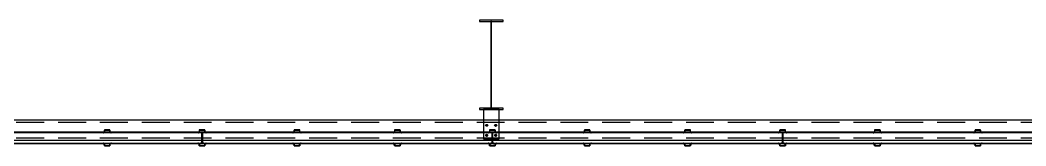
# Model space of a CAD drawing. Header units: inches. Extents: x 340055 to 349452, y -34649 to -30845.
# Drawn here: x 347275.7 to 347365.8, y -33735 to -33723.8 of the extents above; entities that cross this region are included whole.
import ezdxf

# ---------------------------------------------------------------- set-up
doc = ezdxf.new("R2010")
doc.units = ezdxf.units.IN
doc.header["$MEASUREMENT"] = 0
doc.linetypes.add('CENTER2', pattern=[28.575, 19.05, -3.175, 3.175, -3.175])
doc.linetypes.add('HIDDEN', pattern=[0.375, 0.25, -0.125])
for name, color, linetype in [('2', 2, 'Continuous'), ('250', 250, 'Continuous'), ('251', 251, 'Continuous'), ('3', 3, 'Continuous'), ('6', 6, 'Continuous'), ('Co ban', 2, 'Continuous'), ('DIM', 8, 'Continuous'), ('flashing', 6, 'Continuous')]:
    doc.layers.add(name, color=color, linetype=linetype)

# ---------------------------------------------------------------- blocks, each defined once
blk = doc.blocks.new('A$C60840225')
at = {"layer": '2'}
for points in [[(-0.883, -0.1), (0.883, -0.1), (0.883, 0), (-0.883, 0)], [(-0.025, -6.567), (0.025, -6.567), (0.025, -0.1), (-0.025, -0.1)], [(-0.883, -6.667), (0.883, -6.667), (0.883, -6.567), (-0.883, -6.567)]]:
    blk.add_lwpolyline(points, close=True, dxfattribs=at)
blk = doc.blocks.new('OVAl18-26')
at = {"layer": '250', "linetype": 'HIDDEN', "ltscale": 3}
blk.add_circle((0, 0), 1.78, dxfattribs=at)
at = {"layer": 'Co ban', "color": 71}
for p, q in [((0.8, 1.8), (-0.8, 1.8)), ((-0.8, -1.8), (0.8, -1.8))]:
    blk.add_line(p, q, dxfattribs=at)
for centre, start, end in [((-0.8, 0), 90, 270), ((0.8, 0), 270, 90)]:
    blk.add_arc(centre, 1.78, start, end, dxfattribs=at)
at = {"layer": 'DIM', "color": 5, "linetype": 'CENTER2', "ltscale": 0.2}
blk.add_line((-3.4, 0), (3.4, 0), dxfattribs=at)
at = {"layer": 'DIM', "color": 5, "linetype": 'CENTER2', "ltscale": 0.1}
blk.add_line((0, -2.7), (0, 2.7), dxfattribs=at)
blk.add_line((0, -2.7), (0, 2.7), dxfattribs=at)
blk = doc.blocks.new('RIVET')
at = {"color": 8}
for p, q in [((-3.9, 1.1), (-4.2, 0)), ((-4.2, 0), (-3.9, -1.1)), ((-3.9, -1.1), (-3.9, 1.1)), ((-3.5, -1.3), (-3.5, 1.3)), ((-1, -1.2), (-1, 1.3)), ((-1, 1.3), (-0.1, 1.3)), ((0, 1.3), (0, 2.4)), ((0, -1.3), (0, 1.3)), ((0.1, 2.5), (0.1, 2.5)), ((0.1, 2.5), (0.7, 1.4)), ((0.1, -2.5), (0.1, 2.5)), ((0.7, 1.1), (0.7, -1.1)), ((0.9, 0.7), (0.7, 0.7)), ((0.9, -0.7), (0.9, 0.7)), ((-0.1, -1.2), (-1, -1.2)), ((0, -2.4), (0, -1.3)), ((0.7, -1.4), (0.1, -2.5)), ((0.1, -2.5), (0.1, -2.5)), ((0.9, -0.7), (0.7, -0.7))]:
    blk.add_line(p, q, dxfattribs=at)
for centre, radius, start, end in [((-3.4, 0.7), 0.634, 101.56667, 142.23088), ((-2.5, -0.1), 1.78, 64.63521, 125.23685), ((-0.9, 3), 1.71, 240.47832, 268.3625), ((-0.1, 1.3), 0.0625, 270, 0), ((0.1, 2.4), 0.0625, 90, 180), ((0.1, 2.4), 0.0625, 26.56505, 90), ((0.1, 1.1), 0.625, 0, 26.56505), ((5.4, 0.6), 4.45, 179.07778, 187.95176), ((5.8, -0.6), 4.85, 172.41501, 180.55546), ((-3.4, -0.7), 0.634, 217.76912, 258.43333), ((-2.5, 0.1), 1.78, 234.76315, 295.36479), ((-0.9, -3), 1.71, 91.6375, 119.52168), ((-0.1, -1.3), 0.0625, 0, 90), ((0.1, -2.4), 0.0625, 180, 270), ((0.1, -2.4), 0.0625, 270, 333.43495), ((0.1, -1.1), 0.625, 333.43495, 0)]:
    blk.add_arc(centre, radius, start, end, dxfattribs=at)
blk = doc.blocks.new('852')
at = {"color": 71, "ltscale": 0.1}
for points in [[(329145.5, -42241.2), (329971, -42241.2), (329971, -42274.6), (329145.5, -42274.6), (329104.9, -42274.6), (329104.9, -42241.2)], [(329145.5, -42274.6), (329971, -42274.6), (329971, -42241.2), (329145.5, -42241.2), (329104.9, -42241.2), (329104.9, -42274.6)], [(329145.5, -42274.2), (329105.3, -42274.2), (329105.3, -42241.5), (329145.5, -42241.5), (329970.7, -42241.5), (329970.7, -42274.2)], [(329145.5, -42241.5), (329105.3, -42241.5), (329105.3, -42274.2), (329145.5, -42274.2), (329970.7, -42274.2), (329970.7, -42241.5)]]:
    blk.add_lwpolyline(points, close=True, dxfattribs=at)
at = {"layer": 'flashing'}
for points in [[(329104.6, -42261.6), (329104.6, -42240.9), (329113, -42240.9), (329113, -42241.2), (329104.9, -42241.2), (329104.9, -42261.6), (329104.9, -42274.6), (329113, -42274.6), (329113, -42274.9), (329104.6, -42274.9)], [(329379.3, -42240.9), (329372.6, -42240.9), (329372.6, -42241.2), (329379.6, -42241.2), (329379.6, -42234.5), (329392.6, -42234.5), (329395.6, -42234.5), (329395.6, -42241.2), (329402.6, -42241.2), (329402.6, -42240.9), (329396, -42240.9), (329396, -42234.2), (329392.6, -42234.2), (329379.3, -42234.2)], [(329679.4, -42240.9), (329672.7, -42240.9), (329672.7, -42241.2), (329679.7, -42241.2), (329679.7, -42234.5), (329692.7, -42234.5), (329695.7, -42234.5), (329695.7, -42241.2), (329702.7, -42241.2), (329702.7, -42240.9), (329696, -42240.9), (329696, -42234.2), (329692.7, -42234.2), (329679.4, -42234.2)], [(329971.3, -42261.6), (329971.3, -42240.9), (329963, -42240.9), (329963, -42241.2), (329971, -42241.2), (329971, -42261.6), (329971, -42274.6), (329963, -42274.6), (329963, -42274.9), (329971.3, -42274.9)], [(329379.3, -42274.9), (329372.6, -42274.9), (329372.6, -42274.6), (329379.6, -42274.6), (329379.6, -42281.2), (329392.6, -42281.2), (329395.6, -42281.2), (329395.6, -42274.6), (329402.6, -42274.6), (329402.6, -42274.9), (329396, -42274.9), (329396, -42281.6), (329392.6, -42281.6), (329379.3, -42281.6)], [(329679.4, -42274.9), (329672.7, -42274.9), (329672.7, -42274.6), (329679.7, -42274.6), (329679.7, -42281.2), (329692.7, -42281.2), (329695.7, -42281.2), (329695.7, -42274.6), (329702.7, -42274.6), (329702.7, -42274.9), (329696, -42274.9), (329696, -42281.6), (329692.7, -42281.6), (329679.4, -42281.6)]]:
    blk.add_lwpolyline(points, close=True, dxfattribs=at)
at = {"layer": 'flashing', "color": 0, "ltscale": 500}
for p, xscale, yscale, zscale, rotation in [((329109.7, -42240.8), 0.3130008012522012, 0.3130008012522012, 0.3130008012522012, 90), ((329376, -42240.9), -0.390625, 0.390625, 0.3906250000012433, 270), ((329399.5, -42240.9), -0.390625, 0.390625, 0.3906250000012433, 270), ((329676.1, -42240.9), -0.390625, 0.390625, 0.3906250000012433, 270), ((329699.6, -42240.9), -0.390625, 0.390625, 0.3906250000012433, 270), ((329966.3, -42240.8), -0.3130008012522012, 0.3130008012522012, 0.3130008012830477, 270), ((329108.8, -42274.9), -0.3130008012522012, 0.3130008012522012, 0.3130008012830477, 90), ((329376, -42274.9), 0.390625, 0.390625, 0.390625, 270), ((329399.5, -42274.9), 0.390625, 0.390625, 0.390625, 270), ((329676.1, -42274.9), 0.390625, 0.390625, 0.390625, 270), ((329699.6, -42274.9), 0.390625, 0.390625, 0.390625, 270), ((329967.2, -42274.9), 0.3130008012522012, 0.3130008012522012, 0.3130008012522012, 270)]:
    blk.add_blockref('RIVET', p, dxfattribs=dict(at, xscale=xscale, yscale=yscale, zscale=zscale, rotation=rotation))

msp = doc.modelspace()

# ---------------------------------------------------------------- linework, layer by layer
at = {"color": 94}
msp.add_lwpolyline([(347155.8579, -33734.5077), (347427.8577, -33734.5077), (347427.8577, -33732.7227), (347155.8579, -33732.7227)], close=True, dxfattribs=at)
at = {"color": 94, "linetype": 'HIDDEN', "ltscale": 10}
for points in [[(347427.8577, -33732.9077), (347155.8579, -33732.9077)], [(347427.8577, -33734.3227), (347155.8579, -33734.3227)]]:
    msp.add_lwpolyline(points, dxfattribs=at)
at = {"layer": '6', "color": 9}
msp.add_lwpolyline([(347318.6073, -33731.7576), (347317.2073, -33731.7576), (347317.2073, -33734.3726), (347318.6073, -33734.3726)], close=True, dxfattribs=at)
at = {"layer": 'flashing'}
for points in [[(347291.7573, -33733.7859), (347291.5573, -33733.7859), (347291.5573, -33733.796), (347291.7674, -33733.796), (347291.7674, -33733.5959), (347292.1555, -33733.5959), (347292.2474, -33733.5959), (347292.2474, -33733.796), (347292.4575, -33733.796), (347292.4575, -33733.7859), (347292.2575, -33733.7859), (347292.2575, -33733.5859), (347292.1555, -33733.5859), (347291.7573, -33733.5859)], [(347317.7594, -33733.7859), (347317.5594, -33733.7859), (347317.5594, -33733.796), (347317.7695, -33733.796), (347317.7695, -33733.5959), (347318.1576, -33733.5959), (347318.2495, -33733.5959), (347318.2495, -33733.796), (347318.4595, -33733.796), (347318.4595, -33733.7859), (347318.2595, -33733.7859), (347318.2595, -33733.5859), (347318.1576, -33733.5859), (347317.7594, -33733.5859)], [(347343.7614, -33733.7859), (347343.5614, -33733.7859), (347343.5614, -33733.796), (347343.7715, -33733.796), (347343.7715, -33733.5959), (347344.1596, -33733.5959), (347344.2515, -33733.5959), (347344.2515, -33733.796), (347344.4616, -33733.796), (347344.4616, -33733.7859), (347344.2616, -33733.7859), (347344.2616, -33733.5859), (347344.1596, -33733.5859), (347343.7614, -33733.5859)], [(347291.7573, -33734.8076), (347291.5573, -33734.8076), (347291.5573, -33734.7975), (347291.7674, -33734.7975), (347291.7674, -33734.9976), (347292.1555, -33734.9976), (347292.2474, -33734.9976), (347292.2474, -33734.7975), (347292.4575, -33734.7975), (347292.4575, -33734.8076), (347292.2575, -33734.8076), (347292.2575, -33735.0076), (347292.1555, -33735.0076), (347291.7573, -33735.0076)], [(347317.7594, -33734.8076), (347317.5594, -33734.8076), (347317.5594, -33734.7975), (347317.7695, -33734.7975), (347317.7695, -33734.9976), (347318.1576, -33734.9976), (347318.2495, -33734.9976), (347318.2495, -33734.7975), (347318.4595, -33734.7975), (347318.4595, -33734.8076), (347318.2595, -33734.8076), (347318.2595, -33735.0076), (347318.1576, -33735.0076), (347317.7594, -33735.0076)], [(347343.7614, -33734.8076), (347343.5614, -33734.8076), (347343.5614, -33734.7975), (347343.7715, -33734.7975), (347343.7715, -33734.9976), (347344.1596, -33734.9976), (347344.2515, -33734.9976), (347344.2515, -33734.7975), (347344.4616, -33734.7975), (347344.4616, -33734.8076), (347344.2616, -33734.8076), (347344.2616, -33735.0076), (347344.1596, -33735.0076), (347343.7614, -33735.0076)]]:
    msp.add_lwpolyline(points, close=True, dxfattribs=at)

# ---------------------------------------------------------------- block references
at = {"color": 240, "true_color": 0xfc0324, "xscale": 0.03000000002793968, "yscale": 0.03000000002793968, "zscale": 0.03000000002793968}
for p in [(337392.8689, -32466.5604), (337418.871, -32466.5604), (337444.873, -32466.5604), (337470.8751, -32466.5604)]:
    msp.add_blockref('852', p, dxfattribs=at)
at = {"layer": '251', "color": 9, "xscale": -0.03888888889923692, "yscale": 0.038888888884685, "zscale": 0.03888888888759538}
for p in [(347317.5073, -33733.1726), (347318.3073, -33733.1726)]:
    msp.add_blockref('OVAl18-26', p, dxfattribs=at)
at = {"layer": '251', "color": 9, "xscale": 0.03888888889923692, "yscale": 0.03888888889923692, "zscale": 0.03888888889923692, "rotation": 180}
for p in [(347317.5073, -33734.0726), (347318.3073, -33734.0726)]:
    msp.add_blockref('OVAl18-26', p, dxfattribs=at)
at = {"layer": '3', "xscale": 1.200000000011642, "yscale": 1.200000000011642, "zscale": 1.200000000011642}
msp.add_blockref('A$C60840225', (347317.9073, -33723.7576), dxfattribs=at)
at = {"layer": 'flashing', "color": 0, "ltscale": 500, "yscale": 0.01171875, "rotation": 270}
for p, xscale, zscale in [((347291.658, -33733.7859), -0.01171875, 0.0117187500000373), ((347292.363, -33733.7859), -0.01171875, 0.0117187500000373), ((347317.66, -33733.7859), -0.01171875, 0.0117187500000373), ((347318.365, -33733.7859), -0.01171875, 0.0117187500000373), ((347343.6621, -33733.7859), -0.01171875, 0.0117187500000373), ((347344.3671, -33733.7859), -0.01171875, 0.0117187500000373), ((347291.658, -33734.8076), 0.01171875, 0.01171875), ((347292.363, -33734.8076), 0.01171875, 0.01171875), ((347317.66, -33734.8076), 0.01171875, 0.01171875), ((347318.365, -33734.8076), 0.01171875, 0.01171875), ((347343.6621, -33734.8076), 0.01171875, 0.01171875), ((347344.3671, -33734.8076), 0.01171875, 0.01171875)]:
    msp.add_blockref('RIVET', p, dxfattribs=dict(at, xscale=xscale, zscale=zscale))

doc.saveas('drawing.dxf')
